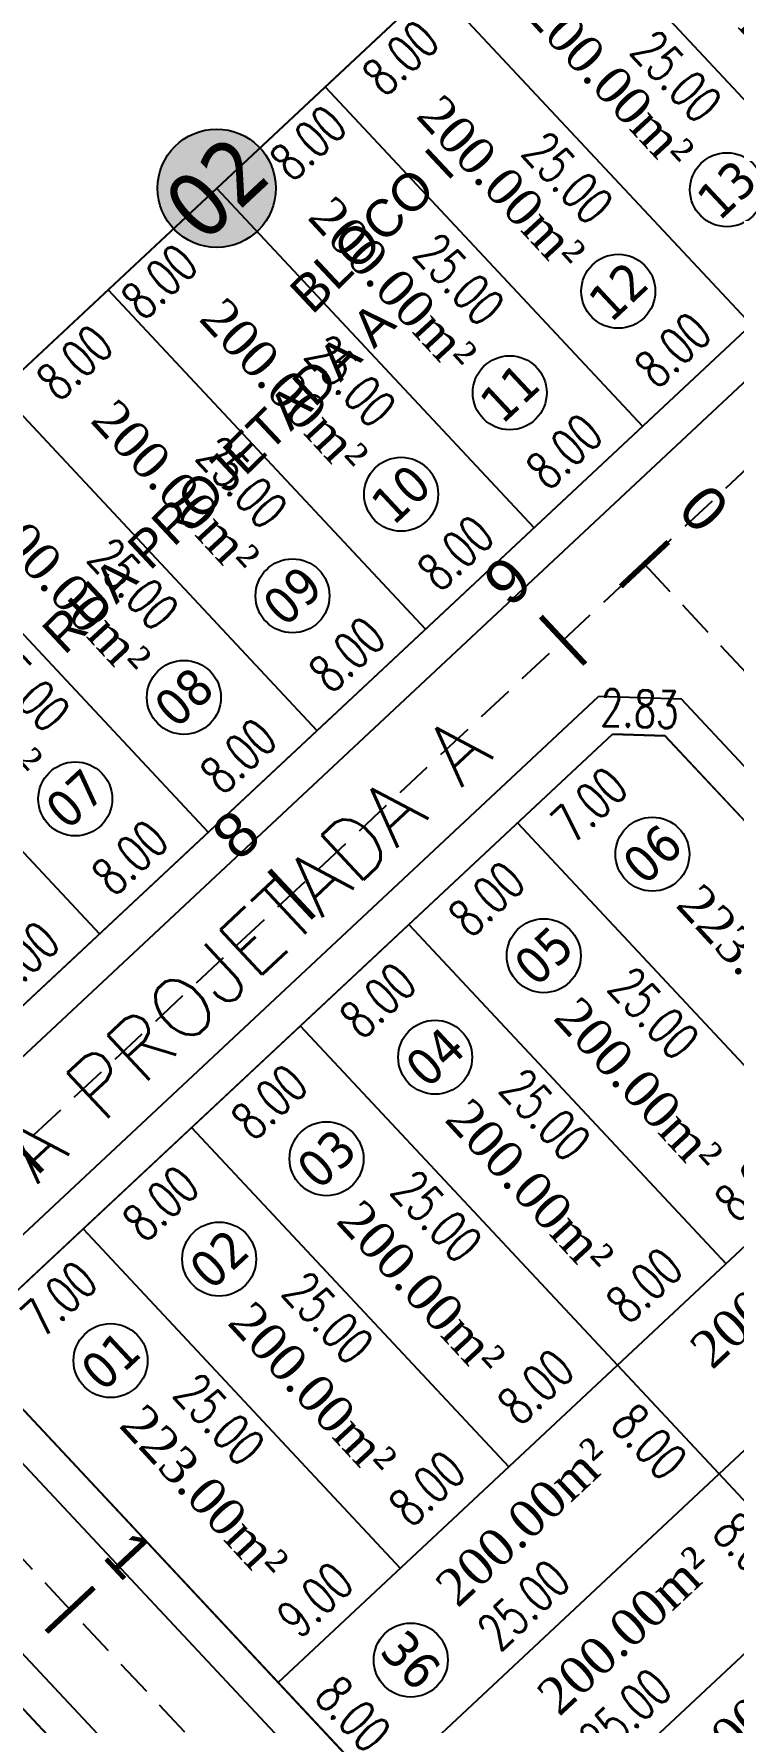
# Model space of a CAD drawing. Header units: metres. Extents: x 437145 to 443371, y 9612590 to 9615494.
# Drawn here: x 437331.1 to 437368.7, y 9614756.8 to 9614847.7 of the extents above; entities that cross this region are included whole.
import ezdxf

# ---------------------------------------------------------------- set-up
doc = ezdxf.new("R2010")
doc.units = ezdxf.units.M
doc.linetypes.add('ACAD_ISO02W100', pattern=[15, 12, -3])
doc.linetypes.add('DASHED2', pattern=[0.375, 0.25, -0.125])
for name, color, linetype in [('ADUTORA', 90, 'Continuous'), ('Auxiliar', 7, 'Continuous'), ('COTAS', 10, 'Continuous'), ('Eixo Acesso', 2, 'ACAD_ISO02W100'), ('Estacas', 7, 'Continuous'), ('Layer3', 1, 'Continuous'), ('M_FIO', 32, 'Continuous'), ('ÁREA', 7, 'Continuous')]:
    doc.layers.add(name, color=color, linetype=linetype)
doc.layers.get('0').off()
doc.styles.add('ARIAL', font='arial.ttf')
doc.styles.add('COTAS', font='romans.shx', dxfattribs={"width": 0.7})
doc.styles.add('symplex', font='simplex.shx', dxfattribs={"bigfont": 'bigfont.shx'})
doc.styles.add('tahoma', font='tahoma.ttf')
doc.styles.add('ÁREA', font='times.ttf', dxfattribs={"height": 2})
doc.dimstyles.new('C-75', dxfattribs={"dimtxt": 2, "dimasz": 0.2, "dimexe": 0, "dimexo": 0, "dimgap": 1, "dimtad": 0, "dimzin": 4, "dimdsep": 46, "dimtxsty": 'COTAS', "dimblk1": 'BOL-COT', "dimblk2": 'BOL-COT', "dimsah": 1, "dimcen": 0.1, "dimse1": 1, "dimse2": 1, "dimsd1": 1, "dimsd2": 1, "dimclrd": 8, "dimclre": 256, "dimaunit": 1, "dimadec": 3, "dimazin": 0, "dimtfac": 0.5, "dimtix": 1, "dimtmove": 0, "dimatfit": 3, "dimldrblk": 'BOL-COT', "dimfxl": 1, "dimtolj": 1, "dimtzin": 0, "dimarcsym": 0})

# ---------------------------------------------------------------- blocks, each defined once
blk = doc.blocks.new('Est')
at = {"const_width": 0.2}
blk.add_lwpolyline([(0, -1.19999999925494), (0, 1.200000001117586)], dxfattribs=at)
blk = doc.blocks.new('*D37')
at = {"layer": 'Layer3', "transparency": 16777216, "insert": (2624.77223227904, 1163.432666936289), "char_height": 2, "attachment_point": 5, "rotation": 0.0020370105386169936, "style": 'COTAS'}
blk.add_mtext('\\A1;8.00', dxfattribs=at)
blk = doc.blocks.new('BOL-COT')
at = {"layer": 'COTAS'}
for p, q in [((-1.999999999999943, 8.53e-14), (2, 8.53e-14)), ((0, -2.999999999999971), (0, 3.000000000000028))]:
    blk.add_line(p, q, dxfattribs=at)
blk.add_circle((0, 0), 0.4, dxfattribs=at)
blk = doc.blocks.new('*D38')
at = {"layer": 'Layer3', "transparency": 16777216, "insert": (2616.772232283749, 1163.432382569048), "char_height": 2, "attachment_point": 5, "rotation": 0.0020370505592033467, "style": 'COTAS'}
blk.add_mtext('\\A1;8.00', dxfattribs=at)
blk = doc.blocks.new('*D39')
at = {"layer": 'Layer3', "transparency": 16777216, "insert": (2608.772232288028, 1163.4320965068), "char_height": 2, "attachment_point": 5, "rotation": 0.0020370372190441828, "style": 'COTAS'}
blk.add_mtext('\\A1;8.00', dxfattribs=at)
blk = doc.blocks.new('*D40')
at = {"layer": 'Layer3', "transparency": 16777216, "insert": (2600.772232294204, 1163.431813793587), "char_height": 2, "attachment_point": 5, "rotation": 0.0020369971986067986, "style": 'COTAS'}
blk.add_mtext('\\A1;8.00', dxfattribs=at)
blk = doc.blocks.new('*D41')
at = {"layer": 'Layer3', "transparency": 16777216, "insert": (2592.772232298421, 1163.431529419827), "char_height": 2, "attachment_point": 5, "rotation": 0.00203702387913712, "style": 'COTAS'}
blk.add_mtext('\\A1;8.00', dxfattribs=at)
blk = doc.blocks.new('*D42')
at = {"layer": 'Layer3', "transparency": 16777216, "insert": (2584.772232303019, 1163.43124504793), "char_height": 2, "attachment_point": 5, "rotation": 0.0020370238787761567, "style": 'COTAS'}
blk.add_mtext('\\A1;8.00', dxfattribs=at)
blk = doc.blocks.new('*D43')
at = {"layer": 'Layer3', "transparency": 16777216, "insert": (2576.772232305782, 1163.430958806868), "char_height": 2, "attachment_point": 5, "rotation": 0.0020370372189926164, "style": 'COTAS'}
blk.add_mtext('\\A1;8.00', dxfattribs=at)
blk = doc.blocks.new('*D65')
at = {"layer": 'Layer3', "transparency": 16777216, "insert": (2634.961041063007, 1174.052070110429), "char_height": 2, "attachment_point": 5, "rotation": 270.00203676055673, "style": 'COTAS'}
blk.add_mtext('\\A1;25.00', dxfattribs=at)
blk = doc.blocks.new('*D66')
at = {"layer": 'Layer3', "transparency": 16777216, "insert": (2626.961041067547, 1174.05178568167), "char_height": 2, "attachment_point": 5, "rotation": 270.0020367621577, "style": 'COTAS'}
blk.add_mtext('\\A1;25.00', dxfattribs=at)
blk = doc.blocks.new('*D67')
at = {"layer": 'Layer3', "transparency": 16777216, "insert": (2618.961041077762, 1174.051500107565), "char_height": 2, "attachment_point": 5, "rotation": 270.00203675802237, "style": 'COTAS'}
blk.add_mtext('\\A1;25.00', dxfattribs=at)
blk = doc.blocks.new('*D68')
at = {"layer": 'Layer3', "transparency": 16777216, "insert": (2610.961041078752, 1174.051216256285), "char_height": 2, "attachment_point": 5, "rotation": 270.0020367577554, "style": 'COTAS'}
blk.add_mtext('\\A1;25.00', dxfattribs=at)
blk = doc.blocks.new('*D69')
at = {"layer": 'Layer3', "transparency": 16777216, "insert": (2602.961041080615, 1174.050934408137), "char_height": 2, "attachment_point": 5, "rotation": 270.002036762024, "style": 'COTAS'}
blk.add_mtext('\\A1;25.00', dxfattribs=at)
blk = doc.blocks.new('*D70')
at = {"layer": 'Layer3', "transparency": 16777216, "insert": (2594.961041093274, 1174.05065002792), "char_height": 2, "attachment_point": 5, "rotation": 270.0020367600231, "style": 'COTAS'}
blk.add_mtext('\\A1;25.00', dxfattribs=at)
blk = doc.blocks.new('*D71')
at = {"layer": 'Layer3', "transparency": 16777216, "insert": (2586.961041095836, 1174.050363550303), "char_height": 2, "attachment_point": 5, "rotation": 270.00203676002326, "style": 'COTAS'}
blk.add_mtext('\\A1;25.00', dxfattribs=at)
blk = doc.blocks.new('*D254')
at = {"layer": 'Layer3', "transparency": 16777216, "insert": (2600.800384726457, 1184.915978012937), "char_height": 2, "attachment_point": 5, "rotation": 0.002036716809287849, "style": 'COTAS'}
blk.add_mtext('\\A1;8.00', dxfattribs=at)
blk = doc.blocks.new('*D255')
at = {"layer": 'Layer3', "transparency": 16777216, "insert": (2618.040720891988, 1184.969692176539), "char_height": 2, "attachment_point": 5, "rotation": 0.0020367568422558205, "style": 'COTAS'}
blk.add_mtext('\\A1;8.00', dxfattribs=at)
blk = doc.blocks.new('*D256')
at = {"layer": 'Layer3', "transparency": 16777216, "insert": (2624.797922855151, 1184.918800806958), "char_height": 2, "attachment_point": 5, "rotation": 0.0020367034649690125, "style": 'COTAS'}
blk.add_mtext('\\A1;8.00', dxfattribs=at)
blk = doc.blocks.new('*D359')
at = {"layer": 'Layer3', "transparency": 16777216, "insert": (2604.772758038369, 1148.629430832672), "char_height": 2, "attachment_point": 5, "rotation": 0.0020227727174338558, "style": 'COTAS'}
blk.add_mtext('\\A1;7.00', dxfattribs=at)
blk = doc.blocks.new('*D360')
at = {"layer": 'Layer3', "transparency": 16777216, "insert": (2565.772756297331, 1148.690948205399), "char_height": 2, "attachment_point": 5, "rotation": 0.002036951461580413, "style": 'COTAS'}
blk.add_mtext('\\A1;7.00', dxfattribs=at)
blk = doc.blocks.new('*D361')
at = {"layer": 'Layer3', "transparency": 16777216, "insert": (2573.273512005338, 1127.70806538533), "char_height": 2, "attachment_point": 5, "rotation": 0.0017800113307387799, "style": 'COTAS'}
blk.add_mtext('\\A1;8.00', dxfattribs=at)
blk = doc.blocks.new('*D362')
at = {"layer": 'Layer3', "transparency": 16777216, "insert": (2573.272755946313, 1148.698292509052), "char_height": 2, "attachment_point": 5, "rotation": 0.002034035671412227, "style": 'COTAS'}
blk.add_mtext('\\A1;8.00', dxfattribs=at)
blk = doc.blocks.new('*D363')
at = {"layer": 'Layer3', "transparency": 16777216, "insert": (2575.642659229425, 1138.04798365377), "char_height": 2, "attachment_point": 5, "rotation": 270.0020370516509, "style": 'COTAS'}
blk.add_mtext('\\A1;25.00', dxfattribs=at)
blk = doc.blocks.new('*D364')
at = {"layer": 'Layer3', "transparency": 16777216, "insert": (2567.642659236904, 1138.047699227034), "char_height": 2, "attachment_point": 5, "rotation": 270.00203704778244, "style": 'COTAS'}
blk.add_mtext('\\A1;25.00', dxfattribs=at)
blk = doc.blocks.new('*D365')
at = {"layer": 'Layer3', "transparency": 16777216, "insert": (2581.27351200007, 1127.708349766541), "char_height": 2, "attachment_point": 5, "rotation": 0.0017800113310080703, "style": 'COTAS'}
blk.add_mtext('\\A1;8.00', dxfattribs=at)
blk = doc.blocks.new('*D366')
at = {"layer": 'Layer3', "transparency": 16777216, "insert": (2581.272755941702, 1148.698576903302), "char_height": 2, "attachment_point": 5, "rotation": 0.0020340623516216932, "style": 'COTAS'}
blk.add_mtext('\\A1;8.00', dxfattribs=at)
blk = doc.blocks.new('*D367')
at = {"layer": 'Layer3', "transparency": 16777216, "insert": (2583.642659226746, 1138.048268038751), "char_height": 2, "attachment_point": 5, "rotation": 270.0020370500504, "style": 'COTAS'}
blk.add_mtext('\\A1;25.00', dxfattribs=at)
blk = doc.blocks.new('*D368')
at = {"layer": 'Layer3', "transparency": 16777216, "insert": (2589.273511994998, 1127.708634239952), "char_height": 2, "attachment_point": 5, "rotation": 0.0017800246711557725, "style": 'COTAS'}
blk.add_mtext('\\A1;8.00', dxfattribs=at)
blk = doc.blocks.new('*D369')
at = {"layer": 'Layer3', "transparency": 16777216, "insert": (2589.272755936108, 1148.698861379507), "char_height": 2, "attachment_point": 5, "rotation": 0.0020340089910251455, "style": 'COTAS'}
blk.add_mtext('\\A1;8.00', dxfattribs=at)
blk = doc.blocks.new('*D370')
at = {"layer": 'Layer3', "transparency": 16777216, "insert": (2591.64265921918, 1138.048552506583), "char_height": 2, "attachment_point": 5, "rotation": 270.00203704978435, "style": 'COTAS'}
blk.add_mtext('\\A1;25.00', dxfattribs=at)
blk = doc.blocks.new('*D371')
at = {"layer": 'Layer3', "transparency": 16777216, "insert": (2597.273511991792, 1127.708918668661), "char_height": 2, "attachment_point": 5, "rotation": 0.0017799846505465067, "style": 'COTAS'}
blk.add_mtext('\\A1;8.00', dxfattribs=at)
blk = doc.blocks.new('*D372')
at = {"layer": 'Layer3', "transparency": 16777216, "insert": (2597.272755932686, 1148.699145802628), "char_height": 2, "attachment_point": 5, "rotation": 0.002034049011634416, "style": 'COTAS'}
blk.add_mtext('\\A1;8.00', dxfattribs=at)
blk = doc.blocks.new('*D373')
at = {"layer": 'Layer3', "transparency": 16777216, "insert": (2599.642659215397, 1138.048836931559), "char_height": 2, "attachment_point": 5, "rotation": 270.0020370500507, "style": 'COTAS'}
blk.add_mtext('\\A1;25.00', dxfattribs=at)
blk = doc.blocks.new('*D375')
at = {"layer": 'Layer3', "transparency": 16777216, "insert": (2564.773511414756, 1127.451949408609), "char_height": 2, "attachment_point": 5, "rotation": 0.0020370327727828284, "style": 'COTAS'}
blk.add_mtext('\\A1;9.00', dxfattribs=at)
blk = doc.blocks.new('*D379')
at = {"layer": 'Layer3', "transparency": 16777216, "insert": (2562.065885632439, 1121.547519105725), "char_height": 2, "attachment_point": 5, "rotation": 270.0020370513935, "style": 'COTAS'}
blk.add_mtext('\\A1;8.00', dxfattribs=at)
blk = doc.blocks.new('*D380')
at = {"layer": 'Layer3', "transparency": 16777216, "insert": (2583.707533253672, 1121.370432800013), "char_height": 2, "attachment_point": 5, "rotation": 270.00203705097704, "style": 'COTAS'}
blk.add_mtext('\\A1;8.00', dxfattribs=at)
blk = doc.blocks.new('*D381')
at = {"layer": 'Layer3', "transparency": 16777216, "insert": (2572.773073594084, 1119.578674707893), "char_height": 2, "attachment_point": 5, "rotation": 0.02224350912404781, "style": 'COTAS'}
blk.add_mtext('\\A1;25.00', dxfattribs=at)
blk = doc.blocks.new('*D385')
at = {"layer": 'Layer3', "transparency": 16777216, "insert": (2583.707817679528, 1113.370432805601), "char_height": 2, "attachment_point": 5, "rotation": 270.0020370509775, "style": 'COTAS'}
blk.add_mtext('\\A1;8.00', dxfattribs=at)
blk = doc.blocks.new('*D386')
at = {"layer": 'Layer3', "transparency": 16777216, "insert": (2572.773358019037, 1111.578674715343), "char_height": 2, "attachment_point": 5, "rotation": 0.022243509123881653, "style": 'COTAS'}
blk.add_mtext('\\A1;25.00', dxfattribs=at)
blk = doc.blocks.new('*D827')
at = {"layer": 'Layer3', "transparency": 16777216, "insert": (2610.27269113961, 1150.549233906115), "char_height": 2, "attachment_point": 5, "rotation": 315.0020371614429, "style": 'COTAS'}
blk.add_mtext('\\A1;2.83', dxfattribs=at)
blk = doc.blocks.new('*D862')
at = {"layer": 'Layer3', "transparency": 16777216, "insert": (2607.100898005326, 1184.990217099297), "char_height": 2, "attachment_point": 5, "rotation": 0.0020366901204152614, "style": 'COTAS'}
blk.add_mtext('\\A1;8.00', dxfattribs=at)
blk = doc.blocks.new('atutu')
at = {"layer": 'Layer3'}
h = blk.add_hatch(color=101, dxfattribs=at)
h.dxf.hatch_style = 1
h.set_gradient(color1=(131, 236, 156), color2=(83, 228, 117), one_color=1, tint=0.6100000143051147)
h.paths.add_polyline_path([(2615.087973220123, 1184.36223390359, 1), (2610.459771581891, 1188.732472991902, 1)])
at = {"layer": 'Layer3', "color": 0}
blk.add_line((2610.272761375493, 1148.549233023408), (2608.272690270527, 1150.54916191693), dxfattribs=at)
for points in [[(2702.797284304887, 1186.552503822702), (2480.954146878236, 1186.544616554263)], [(2580.771410561772, 1186.548164230171), (2580.772299246595, 1161.548183055925)], [(2588.771410556941, 1186.54844922978), (2588.772299242928, 1161.548468057397)], [(2596.771410553216, 1186.548733651969), (2596.772299238097, 1161.548752485174)], [(2604.771410548734, 1186.549018079746), (2604.772299233266, 1161.549036903638)], [(2612.771410543262, 1186.549301933828), (2612.772299228842, 1161.549320755857)], [(2620.771410538664, 1186.549585782322), (2620.772299224418, 1161.549604611802)], [(2628.771410533542, 1186.549871355626), (2628.772299219354, 1161.549890185106)], [(2636.7714105297, 1186.550155779678), (2636.772299214639, 1161.550174609158)], [(2698.272299179307, 1161.552361747581), (2532.772299272905, 1161.546478644344)], [(2562.272690290435, 1150.547526477236), (2608.272690262553, 1150.54916192438)], [(2569.272690285894, 1150.547775334078), (2569.273579116643, 1125.547775354567)], [(2577.272690279841, 1150.548059746954), (2577.273579111405, 1125.548059767443)], [(2585.272690274893, 1150.548344150516), (2585.277916601941, 1003.548344303253)], [(2593.272690271517, 1150.548630124289), (2593.27357910116, 1125.548630154091)], [(2601.272690266162, 1150.548914784896), (2601.273579096736, 1125.548914810973)], [(2549.277845506813, 1005.547064408991), (2549.272761404305, 1148.547064280468)], [(2560.277845500119, 1005.547455674368), (2560.272761397553, 1148.547455367032)], [(2610.277845480678, 1005.549233153793), (2610.272761378228, 1148.549233019683)], [(2560.273579120834, 1125.547455387521), (2610.273579101917, 1125.549233049485)], [(2560.273863456178, 1117.547455387521), (2610.273863525852, 1117.549233049485)], [(2560.274147881161, 1109.547455389384), (2610.274147950777, 1109.54923305321)]]:
    blk.add_lwpolyline(points, dxfattribs=at)
for centre, radius in [((2612.773872399319, 1186.547333004284), 3.182736247992434), ((2584.775128632866, 1167.738324264395), 1.990958139869911), ((2592.775128628209, 1167.738608686584), 1.990958139869911), ((2600.775128623436, 1167.738893112499), 1.990958139869911), ((2608.775128619071, 1167.739176962856), 1.990958139869911), ((2616.775128614705, 1167.739460816938), 1.990958139869911), ((2624.772666753876, 1167.741715902794), 1.990958139869911), ((2632.775128605799, 1167.740030816156), 1.990958139869911), ((2565.517483246187, 1144.359280538145), 1.990958139869911), ((2573.517483241531, 1144.359564965922), 1.990958139869911), ((2581.42506063697, 1144.359810645092), 1.990958139869911), ((2589.425060635165, 1144.360130541357), 1.990958139869911), ((2597.425060627598, 1144.360379495058), 1.990958139869911), ((2605.425060621079, 1144.360663924697), 1.990958139869911), ((2566.313049042505, 1121.559446823183), 1.990958139869911)]:
    blk.add_circle(centre, radius, dxfattribs=at)
at = {"layer": 'M_FIO'}
for p, q in [((2612.272731920786, 1149.377731252792), (2609.101046290447, 1152.549191367212)), ((2612.272731921892, 1149.377731252792), (2609.101046291553, 1152.549191367212))]:
    blk.add_line(p, q, dxfattribs=at)
for points in [[(2699.100798902592, 1159.552392701018), (2531.943942021486, 1159.546450702804)], [(2699.100798903697, 1159.552392701018), (2531.943942022592, 1159.546450702804)], [(2561.444192059711, 1152.547497021365), (2609.101046281541, 1152.549191376525)], [(2561.444192060817, 1152.547497021365), (2609.101046282647, 1152.549191376525)], [(2551.277874958493, 1004.718708394426), (2551.272731949599, 1149.375562511715)], [(2551.277874959598, 1004.718708394426), (2551.272731950705, 1149.375562511715)], [(2558.27787495401, 1004.718957444984), (2558.272731945757, 1149.375811377871)], [(2558.277874955117, 1004.718957444984), (2558.272731946863, 1149.375811377871)], [(2612.277874932532, 1004.720877139229), (2612.272731922532, 1149.37773125093)], [(2612.277874933638, 1004.720877139229), (2612.272731923638, 1149.37773125093)]]:
    blk.add_lwpolyline(points, dxfattribs=at)
at = {"layer": 'ADUTORA', "color": 7, "style": 'symplex'}
blk.add_text('RUA PROJETADA A', height=3.284297485517897, rotation=0.0256716937465512, dxfattribs=at).set_placement((2563.005993867317, 1153.959817700419))
at = {"layer": 'Layer3', "color": 1, "insert": (2612.773872400774, 1186.547353452402), "char_height": 3.499999999999999, "attachment_point": 5, "rotation": 0.0020370548664193034, "style": 'tahoma'}
blk.add_mtext('\\A1;02', dxfattribs=at)
at = {"layer": 'Layer3', "color": 5, "char_height": 1.999999999999999, "attachment_point": 5, "style": 'tahoma'}
for s, insert, rotation in [('\\A1;07', (2584.7726667771, 1167.740293773222), 0.0020370548664193034), ('\\A1;08', (2592.775128628093, 1167.738608682859), 0.0020370548664193034), ('\\A1;09', (2600.772666767729, 1167.740864627394), 0.0020370548664193034), ('\\A1;10', (2608.772666763363, 1167.74114647727), 0.0020370548664193034), ('\\A1;11', (2616.772666758881, 1167.741430325764), 0.0020370548664193034), ('\\A1;12', (2624.775128522446, 1167.741714792657), 0.0020370548664193034), ('\\A1;13', (2632.775128588221, 1167.740032421756), 0.0020370548664193034), ('\\A1;01', (2565.51748324741, 1144.35928054187), 0.0020370548664193034), ('\\A1;02', (2573.517483241589, 1144.359564969647), 0.0020370548664193034), ('\\A1;03', (2581.425060637261, 1144.359810648817), 0.0020370548664193034), ('\\A1;04', (2589.425060635282, 1144.360130546945), 0.0020370548664193034), ('\\A1;05', (2597.425060627598, 1144.36037949692), 0.0020370548664193034), ('\\A1;06', (2605.425060622185, 1144.360663930285), 0.0020370548664193034), ('\\A1;36', (2566.313049042622, 1121.559446826908), 270.0497252510426)]:
    blk.add_mtext(s, dxfattribs=dict(at, insert=insert, rotation=rotation))
at = {"layer": 'ÁREA', "linetype": 'Continuous', "lineweight": -2, "extrusion": (-0.0006588081243978, -0.0262267346955952, 0.9996558029437244), "style": 'ÁREA'}
for s, p in [('200.00m²', (2552.701826633416, 1246.018065508293, -37.21435990444013)), ('200.00m²', (2560.699296679527, 1246.219174941206, -37.21963782888572)), ('200.00m²', (2568.696766724762, 1246.420284392739, -37.22491575323768)), ('200.00m²', (2576.694236787361, 1246.621393269151, -37.23019366307844)), ('200.00m²', (2584.691706843595, 1246.822502141685, -37.2354715725845)), ('200.00m²', (2592.686666331801, 1247.0255191442, -37.24079955913212)), ('200.00m²', (2600.686646914309, 1247.224722178558, -37.24602745159727)), ('200.00m²', (2608.684116964573, 1247.42583162462, -37.25130537612594)), ('200.00m²', (2541.955751219689, 1205.246347374623, -36.14434526028349)), ('223.00m²', (2574.912584035229, 1206.017049484264, -36.16457159791063))]:
    blk.add_text(s, height=1.999999999999999, rotation=270.9999999799873, dxfattribs=at).set_placement(p)
at = {"layer": 'ÁREA', "linetype": 'Continuous', "lineweight": -2, "extrusion": (-0.0006588081243978001, -0.02622673469559521, 0.9996558029437245), "style": 'ÁREA'}
for s, p in [('223.00m²', (2533.925550044187, 1204.986363587591, -36.13752223460963)), ('200.00m²', (2549.953221266919, 1205.447456790826, -36.14962318335888)), ('200.00m²', (2557.950691315479, 1205.648566272226, -36.1549011091643)), ('200.00m²', (2565.948161358667, 1205.849675721839, -36.16017903369878))]:
    blk.add_text(s, height=1.999999999999999, rotation=270.9999999799873, dxfattribs=at).set_placement(p)
at = {"layer": 'ÁREA', "linetype": 'Continuous', "lineweight": -2, "extrusion": (0.0262307824511418, -0.0004708427962515, 0.9996558029437244), "style": 'ÁREA'}
blk.add_text('200.00m²', height=1.999999999999999, rotation=270.9999999484056, dxfattribs=at).set_placement((1167.794873691094, -2548.739061560202, 62.33612682096774))
at = {"layer": 'ÁREA', "linetype": 'Continuous', "lineweight": -2, "extrusion": (0.02623078245114181, -0.0004708427962515001, 0.9996558029437245), "style": 'ÁREA'}
for p in [(1168.140915286328, -2567.482270414295, 62.82802436335215), (1159.796167299668, -2548.882873383278, 62.33990102406472), (1151.797460902392, -2549.026685191786, 62.34367522704777)]:
    blk.add_text('200.00m²', height=1.999999999999999, rotation=270.9999999484056, dxfattribs=at).set_placement(p)
at = {"layer": 'Layer3', "color": 0}
for p1, p2, distance, picture, middle in [((2588.768948701176, 1186.550418736744), (2588.769837404742, 1161.550436931062), -1.8083519582653775, '*D71', (2586.961041095836, 1174.050363550303)), ((2596.768948696636, 1186.550705215293), (2596.769837400201, 1161.550723407748), -1.8083519562867718, '*D70', (2594.961041093274, 1174.05065002792)), ((2604.768948690699, 1186.550989596504), (2604.769837395137, 1161.551007787096), -1.8083519634458618, '*D69', (2602.961041080615, 1174.050934408137)), ((2612.768948688254, 1186.551271442655), (2612.76983739083, 1161.551289636973), -1.8083519619315482, '*D68', (2610.961041078752, 1174.051216256285)), ((2620.768948682899, 1186.551555293012), (2620.769837385591, 1161.551573489192), -1.8083519576246363, '*D67', (2618.961041077762, 1174.051500107565)), ((2628.768948677834, 1186.551840868178), (2628.769837382332, 1161.551859062496), -1.8083519636782373, '*D66', (2626.961041067547, 1174.05178568167)), ((2636.768948673993, 1186.552125297818), (2636.769837377791, 1161.552143490273), -1.8083519640265722, '*D65', (2634.961041063007, 1174.052070110429)), ((2580.772299247294, 1161.54818279888), (2572.772299251077, 1161.547898374829), -1.8829182212031725, '*D43', (2576.772232305782, 1163.430958806868)), ((2588.77229924415, 1161.548469046462), (2580.772299247818, 1161.548184624273), -1.882918213753031, '*D42', (2584.772232303019, 1163.43124504793)), ((2596.772299238796, 1161.548753427672), (2588.772299243976, 1161.548469005484), -1.8829182044388957, '*D41', (2592.772232298421, 1163.431529419827)), ((2604.772299233906, 1161.549037803295), (2596.772299238679, 1161.548753384832), -1.882918200714029, '*D40', (2600.772232294204, 1163.431813793587)), ((2612.772299229482, 1161.549320500675), (2604.772299233382, 1161.549036076623), -1.882918219340982, '*D39', (2608.772232288028, 1163.4320965068)), ((2620.77229922564, 1161.549606565717), (2612.77229922954, 1161.549322139802), -1.8829182174790344, '*D38', (2616.772232283749, 1163.432382569048)), ((2628.772299219587, 1161.54989094134), (2620.772299223545, 1161.549606521013), -1.8829182063031167, '*D37', (2624.77223227904, 1163.432666936289)), ((2608.272690262553, 1150.54916192438), (2610.272761378636, 1148.549233028996), 1.4142147996019951, '*D827', (2610.27269113961, 1150.549233906115)), ((2562.272690292297, 1150.547526477236), (2569.272690285196, 1150.547775337803), -1.8567027032923893, '*D360', (2565.772756297331, 1148.690948205399)), ((2569.27269028764, 1150.547739029261), (2569.273579116119, 1125.547775362018), -1.630475466005491, '*D364', (2567.642659236904, 1138.047699227034)), ((2569.272690287407, 1150.547739452082), (2577.272690282111, 1150.548023457038), -1.849588946673516, '*D362', (2573.272755946313, 1148.698292509052)), ((2577.272690282111, 1150.548023457038), (2577.273579112278, 1125.548059787932), -1.6304754688008267, '*D363', (2575.642659229425, 1138.04798365377)), ((2577.272690281529, 1150.54802383143), (2585.272690277046, 1150.548307840112), -1.849588933635713, '*D366', (2581.272755941702, 1148.698576903302)), ((2585.272690277046, 1150.548307840112), (2585.273579106516, 1125.548344174731), -1.63047546606552, '*D367', (2583.642659226746, 1138.048268038751)), ((2585.272690278153, 1150.548308302048), (2593.272690272681, 1150.548592303279), -1.8495889243215164, '*D369', (2589.272755936108, 1148.698861379507)), ((2593.272690272681, 1150.548592303279), (2593.273579102033, 1125.548628647211), -1.6304754692078243, '*D370', (2591.64265921918, 1138.048552506583)), ((2593.27269027338, 1150.548592724237), (2601.272690268024, 1150.548876731056), -1.8495889261844347, '*D372', (2597.272755932686, 1148.699145802628)), ((2601.272690268024, 1150.548876731056), (2601.273579097493, 1125.5489130694), -1.630475468391553, '*D373', (2599.642659215397, 1138.048836931559)), ((2601.272690266395, 1150.548914788622), (2608.272690270527, 1150.54916191693), -1.9196075213001853, '*D359', (2604.772758038369, 1148.629430832672)), ((2560.273579122697, 1125.547455385658), (2569.273579116119, 1125.547775362018), 1.9043340359745042, '*D375', (2564.773511414756, 1127.451949408609)), ((2569.273579116643, 1125.547775354567), (2577.273579114024, 1125.548023891035), 2.16016576357055, '*D361', (2573.273512005338, 1127.70806538533)), ((2577.273579111987, 1125.548059739503), (2585.273579108145, 1125.548308275971), 2.1601657598454866, '*D365', (2581.27351200007, 1127.708349766541)), ((2585.273579107272, 1125.548344210121), (2593.273579103721, 1125.548592748451), 2.1601657617083756, '*D368', (2589.273511994998, 1127.708634239952)), ((2593.273579102616, 1125.548628639761), (2601.273579098948, 1125.548877172503), 2.160165763571429, '*D371', (2597.273511991792, 1127.708918668661)), ((2560.273579122697, 1125.547455385658), (2560.273863548728, 1117.547455391246), 1.7921642978598291, '*D379', (2562.065885632439, 1121.547519105725)), ((2560.27386386334, 1117.538638661015), (2585.273863532663, 1117.54834422316), 2.035183419173067, '*D381', (2572.773073594084, 1119.578674707893)), ((2560.274148288207, 1109.53863866474), (2585.274147957703, 1109.548344226885), 2.0351834228979024, '*D386', (2572.773358019037, 1111.578674715343))]:
    dim = blk.add_aligned_dim(p1=p1, p2=p2, distance=distance, dimstyle='C-75', dxfattribs=at)
    dim.commit()
    dim.dimension.update_dxf_attribs({"geometry": picture, "text_midpoint": middle})
for base, p1, p2, angle, picture, middle in [((2604.771468593419, 1184.916119174701), (2596.773872409098, 1186.54676530357), (2604.771410618059, 1186.547049595374), 0.002036716809292635, '*D254', (2600.800384726457, 1184.915978012937)), ((2611.071981872632, 1184.99035825921), (2603.07438568814, 1186.621004382479), (2611.071923898033, 1186.621288670558), 0.00203669012367386, '*D862', (2607.100898005326, 1184.990217099297)), ((2622.011804757702, 1184.969833341077), (2614.014208572242, 1186.600479457858), (2622.011746781204, 1186.60076375525), 0.002036756843879948, '*D255', (2618.040720891988, 1184.969692176539)), ((2628.769006723187, 1184.918941967796), (2620.771410539247, 1186.549588092002), (2628.768948748208, 1186.549872381943), 0.0020367034633440024, '*D256', (2624.797922855151, 1184.918800806958)), ((2583.707675466657, 1117.370432796777), (2581.176768762258, 1125.370342817488), (2581.17705318823, 1117.370342824939), 270.00203705097374, '*D380', (2583.707533253672, 1121.370432800013)), ((2583.707959892515, 1109.370432804227), (2581.177053187299, 1117.370342823076), (2581.177337613272, 1109.370342832389), 270.0020370509808, '*D385', (2583.707817679528, 1113.370432805601))]:
    dim = blk.add_linear_dim(base=base, p1=p1, p2=p2, angle=angle, dimstyle='C-75', dxfattribs=at)
    dim.commit()
    dim.dimension.update_dxf_attribs({"geometry": picture, "text_midpoint": middle, "dimtype": 129})

msp = doc.modelspace()

# ---------------------------------------------------------------- linework, layer by layer
at = {"layer": 'Auxiliar', "color": 2, "linetype": 'Continuous', "lineweight": -3}
for p, q in [((437281.0031186602, 9614783.384065226), (437404.8208180755, 9614899.143396605)), ((437299.5372544108, 9614766.4881804), (437420.4315145742, 9614879.513964465)), ((437328.5986705403, 9614778.599501802), (437362.2015063175, 9614810.013660267)), ((437362.2015063175, 9614810.013660267), (437365.0266653849, 9614809.918629115)), ((437462.6864068646, 9614705.46014509), (437365.0266653849, 9614809.918629115)), ((437426.1641318639, 9614671.31332613), (437328.5027205148, 9614775.771866908)), ((437418.1280568577, 9614663.801901504), (437320.4683153772, 9614768.260385528))]:
    msp.add_line(p, q, dxfattribs=at)
at = {"layer": 'Eixo Acesso', "color": 3, "linetype": 'DASHED2', "lineweight": -3, "ltscale": 8}
for p, q in [((437228.05493295, 9614692.129022036), (437544.7158828954, 9614988.179904092)), ((437363.9231477565, 9614819.154172577), (437471.8269201657, 9614703.738502664)), ((437319.363934155, 9614777.49512212), (437427.2677065627, 9614662.079452207))]:
    msp.add_line(p, q, dxfattribs=at)

# ---------------------------------------------------------------- block references
at = {"rotation": 43.07140519794264}
msp.add_blockref('atutu', (436242.5698856535, 9612188.321055599), dxfattribs=at)
at = {"layer": 'Estacas', "color": 7, "linetype": 'Continuous', "lineweight": -3, "xscale": 1.458333333106969, "yscale": 1.458333333106969, "zscale": 1.458333333106969}
for p, rotation in [((437363.9231477565, 9614819.154172577), 313.073442243589), ((437359.5411369936, 9614815.057367612), 43.07344208228414), ((437344.9315587665, 9614801.398662549), 43.07344208228414), ((437330.3219805394, 9614787.73995748), 43.07344208228414), ((437333.0226392602, 9614762.885543933), 313.0734422432344)]:
    msp.add_blockref('Est', p, dxfattribs=dict(at, rotation=rotation))

# ---------------------------------------------------------------- texts
at = {"layer": 'ADUTORA', "color": 7, "extrusion": (0.2523981432401358, 0.1002419811213371, 0.9624171250085908), "style": 'ARIAL'}
for s, p in [('BLOCO I', (8774447.755507244, -3806793.860502091, 1074087.184766894)), ('RUA PROJETADA A', (8774435.647343507, -3806721.806987015, 1074272.02550714))]:
    msp.add_text(s, height=2, rotation=292.2865637495469, dxfattribs=at).set_placement(p)
at = {"layer": 'Estacas', "color": 7, "linetype": 'Continuous', "lineweight": -3, "char_height": 2.399999999999999, "attachment_point": 8, "style": 'ARIAL'}
for s, insert, rotation in [('{\\C256;0}', (437366.2241563213, 9614821.30541863), 313.073442243589), ('{\\C256;9}', (437357.3898909461, 9614817.35837618), 43.07344208228415), ('{\\C256;8}', (437342.7803127189, 9614803.699671116), 43.07344208228415), ('{\\C256;1}', (437335.323647825, 9614765.036789985), 313.0734422432344)]:
    msp.add_mtext(s, dxfattribs=dict(at, insert=insert, rotation=rotation))

doc.saveas('drawing.dxf')
